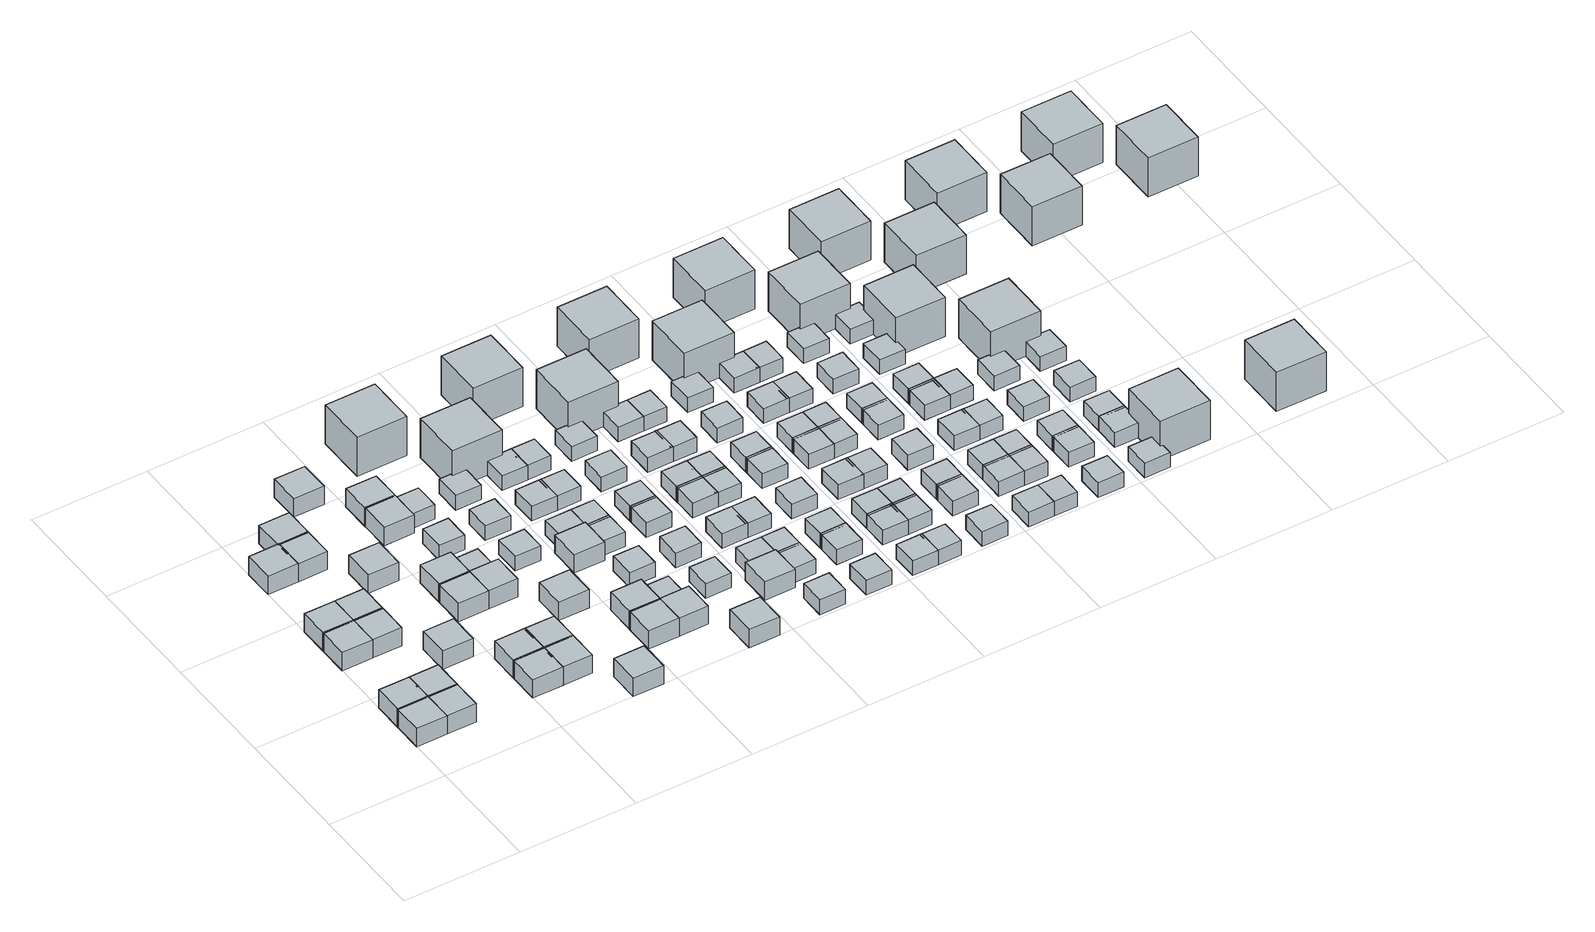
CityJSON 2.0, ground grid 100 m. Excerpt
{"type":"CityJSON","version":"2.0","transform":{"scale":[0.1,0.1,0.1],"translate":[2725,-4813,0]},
"CityObjects":{
"object1":{"type":"GenericCityObject","geometry":[{"type":"Solid","lod":"1","boundaries":[[[[0,1,2,3]],[[4,5,1,0]],[[5,6,2,1]],[[6,7,3,2]],[[7,4,0,3]],[[7,6,5,4]]]]}]},
"object2":{"type":"GenericCityObject","geometry":[{"type":"Solid","lod":"1","boundaries":[[[[8,9,10,11]],[[12,13,9,8]],[[13,14,10,9]],[[14,15,11,10]],[[15,12,8,11]],[[15,14,13,12]]]]}]},
"object3":{"type":"GenericCityObject","geometry":[{"type":"Solid","lod":"1","boundaries":[[[[16,17,18,19]],[[20,21,17,16]],[[21,22,18,17]],[[22,23,19,18]],[[23,20,16,19]],[[23,22,21,20]]]]}]},
"object4":{"type":"GenericCityObject","geometry":[{"type":"Solid","lod":"1","boundaries":[[[[24,25,26,27]],[[28,29,25,24]],[[29,30,26,25]],[[30,31,27,26]],[[31,28,24,27]],[[31,30,29,28]]]]}]},
"object5":{"type":"GenericCityObject","geometry":[{"type":"Solid","lod":"1","boundaries":[[[[32,33,34,35]],[[36,37,33,32]],[[37,38,34,33]],[[38,39,35,34]],[[39,36,32,35]],[[39,38,37,36]]]]}]},
"object6":{"type":"GenericCityObject","geometry":[{"type":"Solid","lod":"1","boundaries":[[[[40,41,42,43]],[[44,45,41,40]],[[45,46,42,41]],[[46,47,43,42]],[[47,44,40,43]],[[47,46,45,44]]]]}]},
"object7":{"type":"GenericCityObject","geometry":[{"type":"Solid","lod":"1","boundaries":[[[[48,49,50,51]],[[52,53,49,48]],[[53,54,50,49]],[[54,55,51,50]],[[55,52,48,51]],[[55,54,53,52]]]]}]},
"object8":{"type":"GenericCityObject","geometry":[{"type":"Solid","lod":"1","boundaries":[[[[56,57,58,59]],[[60,61,57,56]],[[61,62,58,57]],[[62,63,59,58]],[[63,60,56,59]],[[63,62,61,60]]]]}]},
"object9":{"type":"GenericCityObject","geometry":[{"type":"Solid","lod":"1","boundaries":[[[[64,65,66,67]],[[68,69,65,64]],[[69,70,66,65]],[[70,71,67,66]],[[71,68,64,67]],[[71,70,69,68]]]]}]},
"object10":{"type":"GenericCityObject","geometry":[{"type":"Solid","lod":"1","boundaries":[[[[72,73,74,75]],[[76,77,73,72]],[[77,78,74,73]],[[78,79,75,74]],[[79,76,72,75]],[[79,78,77,76]]]]}]},
"object11":{"type":"GenericCityObject","geometry":[{"type":"Solid","lod":"1","boundaries":[[[[80,81,82,83]],[[84,85,81,80]],[[85,86,82,81]],[[86,87,83,82]],[[87,84,80,83]],[[87,86,85,84]]]]}]},
"object12":{"type":"GenericCityObject","geometry":[{"type":"Solid","lod":"1","boundaries":[[[[88,89,90,91]],[[92,93,89,88]],[[93,94,90,89]],[[94,95,91,90]],[[95,92,88,91]],[[95,94,93,92]]]]}]},
"object13":{"type":"GenericCityObject","geometry":[{"type":"Solid","lod":"1","boundaries":[[[[96,97,98,99]],[[100,101,97,96]],[[101,102,98,97]],[[102,103,99,98]],[[103,100,96,99]],[[103,102,101,100]]]]}]},
"object14":{"type":"GenericCityObject","geometry":[{"type":"Solid","lod":"1","boundaries":[[[[104,105,106,107]],[[108,109,105,104]],[[109,110,106,105]],[[110,111,107,106]],[[111,108,104,107]],[[111,110,109,108]]]]}]},
"object15":{"type":"GenericCityObject","geometry":[{"type":"Solid","lod":"1","boundaries":[[[[112,113,114,115]],[[116,117,113,112]],[[117,118,114,113]],[[118,119,115,114]],[[119,116,112,115]],[[119,118,117,116]]]]}]},
"object16":{"type":"GenericCityObject","geometry":[{"type":"Solid","lod":"1","boundaries":[[[[120,121,122,123]],[[124,125,121,120]],[[125,126,122,121]],[[126,127,123,122]],[[127,124,120,123]],[[127,126,125,124]]]]}]},
"object17":{"type":"GenericCityObject","geometry":[{"type":"Solid","lod":"1","boundaries":[[[[128,129,130,131]],[[132,133,129,128]],[[133,134,130,129]],[[134,135,131,130]],[[135,132,128,131]],[[135,134,133,132]]]]}]},
"object18":{"type":"GenericCityObject","geometry":[{"type":"Solid","lod":"1","boundaries":[[[[136,137,138,139]],[[140,141,137,136]],[[141,142,138,137]],[[142,143,139,138]],[[143,140,136,139]],[[143,142,141,140]]]]}]},
"object19":{"type":"GenericCityObject","geometry":[{"type":"Solid","lod":"1","boundaries":[[[[144,145,146,147]],[[148,149,145,144]],[[149,150,146,145]],[[150,151,147,146]],[[151,148,144,147]],[[151,150,149,148]]]]}]},
"object20":{"type":"GenericCityObject","geometry":[{"type":"Solid","lod":"1","boundaries":[[[[152,153,154,155]],[[156,157,153,152]],[[157,158,154,153]],[[158,159,155,154]],[[159,156,152,155]],[[159,158,157,156]]]]}]},
"object21":{"type":"GenericCityObject","geometry":[{"type":"Solid","lod":"1","boundaries":[[[[160,161,162,163]],[[164,165,161,160]],[[165,166,162,161]],[[166,167,163,162]],[[167,164,160,163]],[[167,166,165,164]]]]}]},
"object22":{"type":"GenericCityObject","geometry":[{"type":"Solid","lod":"1","boundaries":[[[[168,169,170,171]],[[172,173,169,168]],[[173,174,170,169]],[[174,175,171,170]],[[175,172,168,171]],[[175,174,173,172]]]]}]},
"object23":{"type":"GenericCityObject","geometry":[{"type":"Solid","lod":"1","boundaries":[[[[176,177,178,179]],[[180,181,177,176]],[[181,182,178,177]],[[182,183,179,178]],[[183,180,176,179]],[[183,182,181,180]]]]}]},
"object24":{"type":"GenericCityObject","geometry":[{"type":"Solid","lod":"1","boundaries":[[[[184,185,186,187]],[[188,189,185,184]],[[189,190,186,185]],[[190,191,187,186]],[[191,188,184,187]],[[191,190,189,188]]]]}]},
"object25":{"type":"GenericCityObject","geometry":[{"type":"Solid","lod":"1","boundaries":[[[[192,193,194,195]],[[196,197,193,192]],[[197,198,194,193]],[[198,199,195,194]],[[199,196,192,195]],[[199,198,197,196]]]]}]},
"object26":{"type":"GenericCityObject","geometry":[{"type":"Solid","lod":"1","boundaries":[[[[200,201,202,203]],[[204,205,201,200]],[[205,206,202,201]],[[206,207,203,202]],[[207,204,200,203]],[[207,206,205,204]]]]}]},
"object27":{"type":"GenericCityObject","geometry":[{"type":"Solid","lod":"1","boundaries":[[[[208,209,210,211]],[[212,213,209,208]],[[213,214,210,209]],[[214,215,211,210]],[[215,212,208,211]],[[215,214,213,212]]]]}]},
"object28":{"type":"GenericCityObject","geometry":[{"type":"Solid","lod":"1","boundaries":[[[[216,217,218,219]],[[220,221,217,216]],[[221,222,218,217]],[[222,223,219,218]],[[223,220,216,219]],[[223,222,221,220]]]]}]},
"object29":{"type":"GenericCityObject","geometry":[{"type":"Solid","lod":"1","boundaries":[[[[224,225,226,227]],[[228,229,225,224]],[[229,230,226,225]],[[230,231,227,226]],[[231,228,224,227]],[[231,230,229,228]]]]}]},
"object30":{"type":"GenericCityObject","geometry":[{"type":"Solid","lod":"1","boundaries":[[[[232,233,234,235]],[[236,237,233,232]],[[237,238,234,233]],[[238,239,235,234]],[[239,236,232,235]],[[239,238,237,236]]]]}]},
"object31":{"type":"GenericCityObject","geometry":[{"type":"Solid","lod":"1","boundaries":[[[[240,241,242,243]],[[244,245,241,240]],[[245,246,242,241]],[[246,247,243,242]],[[247,244,240,243]],[[247,246,245,244]]]]}]},
"object32":{"type":"GenericCityObject","geometry":[{"type":"Solid","lod":"1","boundaries":[[[[248,249,250,251]],[[252,253,249,248]],[[253,254,250,249]],[[254,255,251,250]],[[255,252,248,251]],[[255,254,253,252]]]]}]},
"object33":{"type":"GenericCityObject","geometry":[{"type":"Solid","lod":"1","boundaries":[[[[256,257,258,259]],[[260,261,257,256]],[[261,262,258,257]],[[262,263,259,258]],[[263,260,256,259]],[[263,262,261,260]]]]}]},
"object34":{"type":"GenericCityObject","geometry":[{"type":"Solid","lod":"1","boundaries":[[[[264,265,266,267]],[[268,269,265,264]],[[269,270,266,265]],[[270,271,267,266]],[[271,268,264,267]],[[271,270,269,268]]]]}]},
"object35":{"type":"GenericCityObject","geometry":[{"type":"Solid","lod":"1","boundaries":[[[[272,273,274,275]],[[276,277,273,272]],[[277,278,274,273]],[[278,279,275,274]],[[279,276,272,275]],[[279,278,277,276]]]]}]},
"object36":{"type":"GenericCityObject","geometry":[{"type":"Solid","lod":"1","boundaries":[[[[280,281,282,283]],[[284,285,281,280]],[[285,286,282,281]],[[286,287,283,282]],[[287,284,280,283]],[[287,286,285,284]]]]}]},
"object37":{"type":"GenericCityObject","geometry":[{"type":"Solid","lod":"1","boundaries":[[[[288,289,290,291]],[[292,293,289,288]],[[293,294,290,289]],[[294,295,291,290]],[[295,292,288,291]],[[295,294,293,292]]]]}]},
"object38":{"type":"GenericCityObject","geometry":[{"type":"Solid","lod":"1","boundaries":[[[[296,297,298,299]],[[300,301,297,296]],[[301,302,298,297]],[[302,303,299,298]],[[303,300,296,299]],[[303,302,301,300]]]]}]},
"object39":{"type":"GenericCityObject","geometry":[{"type":"Solid","lod":"1","boundaries":[[[[304,305,306,307]],[[308,309,305,304]],[[309,310,306,305]],[[310,311,307,306]],[[311,308,304,307]],[[311,310,309,308]]]]}]},
"object40":{"type":"GenericCityObject","geometry":[{"type":"Solid","lod":"1","boundaries":[[[[312,313,314,315]],[[316,317,313,312]],[[317,318,314,313]],[[318,319,315,314]],[[319,316,312,315]],[[319,318,317,316]]]]}]},
"object41":{"type":"GenericCityObject","geometry":[{"type":"Solid","lod":"1","boundaries":[[[[320,321,322,323]],[[324,325,321,320]],[[325,326,322,321]],[[326,327,323,322]],[[327,324,320,323]],[[327,326,325,324]]]]}]},
"object42":{"type":"GenericCityObject","geometry":[{"type":"Solid","lod":"1","boundaries":[[[[328,329,330,331]],[[332,333,329,328]],[[333,334,330,329]],[[334,335,331,330]],[[335,332,328,331]],[[335,334,333,332]]]]}]},
"object43":{"type":"GenericCityObject","geometry":[{"type":"Solid","lod":"1","boundaries":[[[[336,337,338,339]],[[340,341,337,336]],[[341,342,338,337]],[[342,343,339,338]],[[343,340,336,339]],[[343,342,341,340]]]]}]},
"object44":{"type":"GenericCityObject","geometry":[{"type":"Solid","lod":"1","boundaries":[[[[344,345,346,347]],[[348,349,345,344]],[[349,350,346,345]],[[350,351,347,346]],[[351,348,344,347]],[[351,350,349,348]]]]}]},
"object45":{"type":"GenericCityObject","geometry":[{"type":"Solid","lod":"1","boundaries":[[[[352,353,354,355]],[[356,357,353,352]],[[357,358,354,353]],[[358,359,355,354]],[[359,356,352,355]],[[359,358,357,356]]]]}]},
"object46":{"type":"GenericCityObject","geometry":[{"type":"Solid","lod":"1","boundaries":[[[[360,361,362,363]],[[364,365,361,360]],[[365,366,362,361]],[[366,367,363,362]],[[367,364,360,363]],[[367,366,365,364]]]]}]},
"object47":{"type":"GenericCityObject","geometry":[{"type":"Solid","lod":"1","boundaries":[[[[368,369,370,371]],[[372,373,369,368]],[[373,374,370,369]],[[374,375,371,370]],[[375,372,368,371]],[[375,374,373,372]]]]}]},
"object48":{"type":"GenericCityObject","geometry":[{"type":"Solid","lod":"1","boundaries":[[[[376,377,378,379]],[[380,381,377,376]],[[381,382,378,377]],[[382,383,379,378]],[[383,380,376,379]],[[383,382,381,380]]]]}]},
"object49":{"type":"GenericCityObject","geometry":[{"type":"Solid","lod":"1","boundaries":[[[[384,385,386,387]],[[388,389,385,384]],[[389,390,386,385]],[[390,391,387,386]],[[391,388,384,387]],[[391,390,389,388]]]]}]},
"object50":{"type":"GenericCityObject","geometry":[{"type":"Solid","lod":"1","boundaries":[[[[392,393,394,395]],[[396,397,393,392]],[[397,398,394,393]],[[398,399,395,394]],[[399,396,392,395]],[[399,398,397,396]]]]}]},
"object51":{"type":"GenericCityObject","geometry":[{"type":"Solid","lod":"1","boundaries":[[[[400,401,402,403]],[[404,405,401,400]],[[405,406,402,401]],[[406,407,403,402]],[[407,404,400,403]],[[407,406,405,404]]]]}]},
"object52":{"type":"GenericCityObject","geometry":[{"type":"Solid","lod":"1","boundaries":[[[[408,409,410,411]],[[412,413,409,408]],[[413,414,410,409]],[[414,415,411,410]],[[415,412,408,411]],[[415,414,413,412]]]]}]},
"object53":{"type":"GenericCityObject","geometry":[{"type":"Solid","lod":"1","boundaries":[[[[416,417,418,419]],[[420,421,417,416]],[[421,422,418,417]],[[422,423,419,418]],[[423,420,416,419]],[[423,422,421,420]]]]}]},
"object54":{"type":"GenericCityObject","geometry":[{"type":"Solid","lod":"1","boundaries":[[[[424,425,426,427]],[[428,429,425,424]],[[429,430,426,425]],[[430,431,427,426]],[[431,428,424,427]],[[431,430,429,428]]]]}]},
"object55":{"type":"GenericCityObject","geometry":[{"type":"Solid","lod":"1","boundaries":[[[[432,433,434,435]],[[436,437,433,432]],[[437,438,434,433]],[[438,439,435,434]],[[439,436,432,435]],[[439,438,437,436]]]]}]},
"object56":{"type":"GenericCityObject","geometry":[{"type":"Solid","lod":"1","boundaries":[[[[440,441,442,443]],[[444,445,441,440]],[[445,446,442,441]],[[446,447,443,442]],[[447,444,440,443]],[[447,446,445,444]]]]}]},
"object57":{"type":"GenericCityObject","geometry":[{"type":"Solid","lod":"1","boundaries":[[[[448,449,450,451]],[[452,453,449,448]],[[453,454,450,449]],[[454,455,451,450]],[[455,452,448,451]],[[455,454,453,452]]]]}]},
"object58":{"type":"GenericCityObject","geometry":[{"type":"Solid","lod":"1","boundaries":[[[[456,457,458,459]],[[460,461,457,456]],[[461,462,458,457]],[[462,463,459,458]],[[463,460,456,459]],[[463,462,461,460]]]]}]},
"object59":{"type":"GenericCityObject","geometry":[{"type":"Solid","lod":"1","boundaries":[[[[464,465,466,467]],[[468,469,465,464]],[[469,470,466,465]],[[470,471,467,466]],[[471,468,464,467]],[[471,470,469,468]]]]}]},
"object60":{"type":"GenericCityObject","geometry":[{"type":"Solid","lod":"1","boundaries":[[[[472,473,474,475]],[[476,477,473,472]],[[477,478,474,473]],[[478,479,475,474]],[[479,476,472,475]],[[479,478,477,476]]]]}]},
"object61":{"type":"GenericCityObject","geometry":[{"type":"Solid","lod":"1","boundaries":[[[[480,481,482,483]],[[484,485,481,480]],[[485,486,482,481]],[[486,487,483,482]],[[487,484,480,483]],[[487,486,485,484]]]]}]},
"object62":{"type":"GenericCityObject","geometry":[{"type":"Solid","lod":"1","boundaries":[[[[488,489,490,491]],[[492,493,489,488]],[[493,494,490,489]],[[494,495,491,490]],[[495,492,488,491]],[[495,494,493,492]]]]}]},
"object63":{"type":"GenericCityObject","geometry":[{"type":"Solid","lod":"1","boundaries":[[[[496,497,498,499]],[[500,501,497,496]],[[501,502,498,497]],[[502,503,499,498]],[[503,500,496,499]],[[503,502,501,500]]]]}]},
"object64":{"type":"GenericCityObject","geometry":[{"type":"Solid","lod":"1","boundaries":[[[[504,505,506,507]],[[508,509,505,504]],[[509,510,506,505]],[[510,511,507,506]],[[511,508,504,507]],[[511,510,509,508]]]]}]},
"object65":{"type":"GenericCityObject","geometry":[{"type":"Solid","lod":"1","boundaries":[[[[512,513,514,515]],[[516,517,513,512]],[[517,518,514,513]],[[518,519,515,514]],[[519,516,512,515]],[[519,518,517,516]]]]}]},
"object66":{"type":"GenericCityObject","geometry":[{"type":"Solid","lod":"1","boundaries":[[[[520,521,522,523]],[[524,525,521,520]],[[525,526,522,521]],[[526,527,523,522]],[[527,524,520,523]],[[527,526,525,524]]]]}]},
"object67":{"type":"GenericCityObject","geometry":[{"type":"Solid","lod":"1","boundaries":[[[[528,529,530,531]],[[532,533,529,528]],[[533,534,530,529]],[[534,535,531,530]],[[535,532,528,531]],[[535,534,533,532]]]]}]},
"object68":{"type":"GenericCityObject","geometry":[{"type":"Solid","lod":"1","boundaries":[[[[536,537,538,539]],[[540,541,537,536]],[[541,542,538,537]],[[542,543,539,538]],[[543,540,536,539]],[[543,542,541,540]]]]}]},
"object69":{"type":"GenericCityObject","geometry":[{"type":"Solid","lod":"1","boundaries":[[[[544,545,546,547]],[[548,549,545,544]],[[549,550,546,545]],[[550,551,547,546]],[[551,548,544,547]],[[551,550,549,548]]]]}]},
"object70":{"type":"GenericCityObject","geometry":[{"type":"Solid","lod":"1","boundaries":[[[[552,553,554,555]],[[556,557,553,552]],[[557,558,554,553]],[[558,559,555,554]],[[559,556,552,555]],[[559,558,557,556]]]]}]},
"object71":{"type":"GenericCityObject","geometry":[{"type":"Solid","lod":"1","boundaries":[[[[560,561,562,563]],[[564,565,561,560]],[[565,566,562,561]],[[566,567,563,562]],[[567,564,560,563]],[[567,566,565,564]]]]}]},
"object72":{"type":"GenericCityObject","geometry":[{"type":"Solid","lod":"1","boundaries":[[[[568,569,570,571]],[[572,573,569,568]],[[573,574,570,569]],[[574,575,571,570]],[[575,572,568,571]],[[575,574,573,572]]]]}]},
"object73":{"type":"GenericCityObject","geometry":[{"type":"Solid","lod":"1","boundaries":[[[[576,577,578,579]],[[580,581,577,576]],[[581,582,578,577]],[[582,583,579,578]],[[583,580,576,579]],[[583,582,581,580]]]]}]},
"object74":{"type":"GenericCityObject","geometry":[{"type":"Solid","lod":"1","boundaries":[[[[584,585,586,587]],[[588,589,585,584]],[[589,590,586,585]],[[590,591,587,586]],[[591,588,584,587]],[[591,590,589,588]]]]}]},
"object75":{"type":"GenericCityObject","geometry":[{"type":"Solid","lod":"1","boundaries":[[[[592,593,594,595]],[[596,597,593,592]],[[597,598,594,593]],[[598,599,595,594]],[[599,596,592,595]],[[599,598,597,596]]]]}]},
"object76":{"type":"GenericCityObject","geometry":[{"type":"Solid","lod":"1","boundaries":[[[[600,601,602,603]],[[604,605,601,600]],[[605,606,602,601]],[[606,607,603,602]],[[607,604,600,603]],[[607,606,605,604]]]]}]},
"object77":{"type":"GenericCityObject","geometry":[{"type":"Solid","lod":"1","boundaries":[[[[608,609,610,611]],[[612,613,609,608]],[[613,614,610,609]],[[614,615,611,610]],[[615,612,608,611]],[[615,614,613,612]]]]}]},
"object78":{"type":"GenericCityObject","geometry":[{"type":"Solid","lod":"1","boundaries":[[[[616,617,618,619]],[[620,621,617,616]],[[621,622,618,617]],[[622,623,619,618]],[[623,620,616,619]],[[623,622,621,620]]]]}]},
"object79":{"type":"GenericCityObject","geometry":[{"type":"Solid","lod":"1","boundaries":[[[[624,625,626,627]],[[628,629,625,624]],[[629,630,626,625]],[[630,631,627,626]],[[631,628,624,627]],[[631,630,629,628]]]]}]},
"object80":{"type":"GenericCityObject","geometry":[{"type":"Solid","lod":"1","boundaries":[[[[632,633,634,635]],[[636,637,633,632]],[[637,638,634,633]],[[638,639,635,634]],[[639,636,632,635]],[[639,638,637,636]]]]}]},
"object81":{"type":"GenericCityObject","geometry":[{"type":"Solid","lod":"1","boundaries":[[[[640,641,642,643]],[[644,645,641,640]],[[645,646,642,641]],[[646,647,643,642]],[[647,644,640,643]],[[647,646,645,644]]]]}]},
"object82":{"type":"GenericCityObject","geometry":[{"type":"Solid","lod":"1","boundaries":[[[[648,649,650,651]],[[652,653,649,648]],[[653,654,650,649]],[[654,655,651,650]],[[655,652,648,651]],[[655,654,653,652]]]]}]},
"object83":{"type":"GenericCityObject","geometry":[{"type":"Solid","lod":"1","boundaries":[[[[656,657,658,659]],[[660,661,657,656]],[[661,662,658,657]],[[662,663,659,658]],[[663,660,656,659]],[[663,662,661,660]]]]}]},
"object84":{"type":"GenericCityObject","geometry":[{"type":"Solid","lod":"1","boundaries":[[[[664,665,666,667]],[[668,669,665,664]],[[669,670,666,665]],[[670,671,667,666]],[[671,668,664,667]],[[671,670,669,668]]]]}]},
"object85":{"type":"GenericCityObject","geometry":[{"type":"Solid","lod":"1","boundaries":[[[[672,673,674,675]],[[676,677,673,672]],[[677,678,674,673]],[[678,679,675,674]],[[679,676,672,675]],[[679,678,677,676]]]]}]},
"object86":{"type":"GenericCityObject","geometry":[{"type":"Solid","lod":"1","boundaries":[[[[680,681,682,683]],[[684,685,681,680]],[[685,686,682,681]],[[686,687,683,682]],[[687,684,680,683]],[[687,686,685,684]]]]}]},
"object87":{"type":"GenericCityObject","geometry":[{"type":"Solid","lod":"1","boundaries":[[[[688,689,690,691]],[[692,693,689,688]],[[693,694,690,689]],[[694,695,691,690]],[[695,692,688,691]],[[695,694,693,692]]]]}]},
"object88":{"type":"GenericCityObject","geometry":[{"type":"Solid","lod":"1","boundaries":[[[[696,697,698,699]],[[700,701,697,696]],[[701,702,698,697]],[[702,703,699,698]],[[703,700,696,699]],[[703,702,701,700]]]]}]},
"object89":{"type":"GenericCityObject","geometry":[{"type":"Solid","lod":"1","boundaries":[[[[704,705,706,707]],[[708,709,705,704]],[[709,710,706,705]],[[710,711,707,706]],[[711,708,704,707]],[[711,710,709,708]]]]}]},
"object90":{"type":"GenericCityObject","geometry":[{"type":"Solid","lod":"1","boundaries":[[[[712,713,714,715]],[[716,717,713,712]],[[717,718,714,713]],[[718,719,715,714]],[[719,716,712,715]],[[719,718,717,716]]]]}]},
"object91":{"type":"GenericCityObject","geometry":[{"type":"Solid","lod":"1","boundaries":[[[[720,721,722,723]],[[724,725,721,720]],[[725,726,722,721]],[[726,727,723,722]],[[727,724,720,723]],[[727,726,725,724]]]]}]},
"object92":{"type":"GenericCityObject","geometry":[{"type":"Solid","lod":"1","boundaries":[[[[728,729,730,731]],[[732,733,729,728]],[[733,734,730,729]],[[734,735,731,730]],[[735,732,728,731]],[[735,734,733,732]]]]}]},
"object93":{"type":"GenericCityObject","geometry":[{"type":"Solid","lod":"1","boundaries":[[[[736,737,738,739]],[[740,741,737,736]],[[741,742,738,737]],[[742,743,739,738]],[[743,740,736,739]],[[743,742,741,740]]]]}]},
"object94":{"type":"GenericCityObject","geometry":[{"type":"Solid","lod":"1","boundaries":[[[[744,745,746,747]],[[748,749,745,744]],[[749,750,746,745]],[[750,751,747,746]],[[751,748,744,747]],[[751,750,749,748]]]]}]},
"object95":{"type":"GenericCityObject","geometry":[{"type":"Solid","lod":"1","boundaries":[[[[752,753,754,755]],[[756,757,753,752]],[[757,758,754,753]],[[758,759,755,754]],[[759,756,752,755]],[[759,758,757,756]]]]}]},
"object96":{"type":"GenericCityObject","geometry":[{"type":"Solid","lod":"1","boundaries":[[[[760,761,762,763]],[[764,765,761,760]],[[765,766,762,761]],[[766,767,763,762]],[[767,764,760,763]],[[767,766,765,764]]]]}]},
"object97":{"type":"GenericCityObject","geometry":[{"type":"Solid","lod":"1","boundaries":[[[[768,769,770,771]],[[772,773,769,768]],[[773,774,770,769]],[[774,775,771,770]],[[775,772,768,771]],[[775,774,773,772]]]]}]},
"object98":{"type":"GenericCityObject","geometry":[{"type":"Solid","lod":"1","boundaries":[[[[776,777,778,779]],[[780,781,777,776]],[[781,782,778,777]],[[782,783,779,778]],[[783,780,776,779]],[[783,782,781,780]]]]}]},
"object99":{"type":"GenericCityObject","geometry":[{"type":"Solid","lod":"1","boundaries":[[[[784,785,786,787]],[[788,789,785,784]],[[789,790,786,785]],[[790,791,787,786]],[[791,788,784,787]],[[791,790,789,788]]]]}]},
"object100":{"type":"GenericCityObject","geometry":[{"type":"Solid","lod":"1","boundaries":[[[[792,793,794,795]],[[796,797,793,792]],[[797,798,794,793]],[[798,799,795,794]],[[799,796,792,795]],[[799,798,797,796]]]]}]},
"object101":{"type":"GenericCityObject","geometry":[{"type":"Solid","lod":"1","boundaries":[[[[800,801,802,803]],[[804,805,801,800]],[[805,806,802,801]],[[806,807,803,802]],[[807,804,800,803]],[[807,806,805,804]]]]}]},
"object102":{"type":"GenericCityObject","geometry":[{"type":"Solid","lod":"1","boundaries":[[[[808,809,810,811]],[[812,813,809,808]],[[813,814,810,809]],[[814,815,811,810]],[[815,812,808,811]],[[815,814,813,812]]]]}]},
"object103":{"type":"GenericCityObject","geometry":[{"type":"Solid","lod":"1","boundaries":[[[[816,817,818,819]],[[820,821,817,816]],[[821,822,818,817]],[[822,823,819,818]],[[823,820,816,819]],[[823,822,821,820]]]]}]},
"object104":{"type":"GenericCityObject","geometry":[{"type":"Solid","lod":"1","boundaries":[[[[824,825,826,827]],[[828,829,825,824]],[[829,830,826,825]],[[830,831,827,826]],[[831,828,824,827]],[[831,830,829,828]]]]}]},
"object105":{"type":"GenericCityObject","geometry":[{"type":"Solid","lod":"1","boundaries":[[[[832,833,834,835]],[[836,837,833,832]],[[837,838,834,833]],[[838,839,835,834]],[[839,836,832,835]],[[839,838,837,836]]]]}]},
"object106":{"type":"GenericCityObject","geometry":[{"type":"Solid","lod":"1","boundaries":[[[[840,841,842,843]],[[844,845,841,840]],[[845,846,842,841]],[[846,847,843,842]],[[847,844,840,843]],[[847,846,845,844]]]]}]},
"object107":{"type":"GenericCityObject","geometry":[{"type":"Solid","lod":"1","boundaries":[[[[848,849,850,851]],[[852,853,849,848]],[[853,854,850,849]],[[854,855,851,850]],[[855,852,848,851]],[[855,854,853,852]]]]}]},
"object108":{"type":"GenericCityObject","geometry":[{"type":"Solid","lod":"1","boundaries":[[[[856,857,858,859]],[[860,861,857,856]],[[861,862,858,857]],[[862,863,859,858]],[[863,860,856,859]],[[863,862,861,860]]]]}]},
"object109":{"type":"GenericCityObject","geometry":[{"type":"Solid","lod":"1","boundaries":[[[[864,865,866,867]],[[868,869,865,864]],[[869,870,866,865]],[[870,871,867,866]],[[871,868,864,867]],[[871,870,869,868]]]]}]},
"object110":{"type":"GenericCityObject","geometry":[{"type":"Solid","lod":"1","boundaries":[[[[872,873,874,875]],[[876,877,873,872]],[[877,878,874,873]],[[878,879,875,874]],[[879,876,872,875]],[[879,878,877,876]]]]}]},
"object111":{"type":"GenericCityObject","geometry":[{"type":"Solid","lod":"1","boundaries":[[[[880,881,882,883]],[[884,885,881,880]],[[885,886,882,881]],[[886,887,883,882]],[[887,884,880,883]],[[887,886,885,884]]]]}]},
"object112":{"type":"GenericCityObject","geometry":[{"type":"Solid","lod":"1","boundaries":[[[[888,889,890,891]],[[892,893,889,888]],[[893,894,890,889]],[[894,895,891,890]],[[895,892,888,891]],[[895,894,893,892]]]]}]},
"object113":{"type":"GenericCityObject","geometry":[{"type":"Solid","lod":"1","boundaries":[[[[896,897,898,899]],[[900,901,897,896]],[[901,902,898,897]],[[902,903,899,898]],[[903,900,896,899]],[[903,902,901,900]]]]}]},
"object114":{"type":"GenericCityObject","geometry":[{"type":"Solid","lod":"1","boundaries":[[[[904,905,906,907]],[[908,909,905,904]],[[909,910,906,905]],[[910,911,907,906]],[[911,908,904,907]],[[911,910,909,908]]]]}]},
"object115":{"type":"GenericCityObject","geometry":[{"type":"Solid","lod":"1","boundaries":[[[[912,913,914,915]],[[916,917,913,912]],[[917,918,914,913]],[[918,919,915,914]],[[919,916,912,915]],[[919,918,917,916]]]]}]},
"object116":{"type":"GenericCityObject","geometry":[{"type":"Solid","lod":"1","boundaries":[[[[920,921,922,923]],[[924,925,921,920]],[[925,926,922,921]],[[926,927,923,922]],[[927,924,920,923]],[[927,926,925,924]]]]}]},
"object117":{"type":"GenericCityObject","geometry":[{"type":"Solid","lod":"1","boundaries":[[[[928,929,930,931]],[[932,933,929,928]],[[933,934,930,929]],[[934,935,931,930]],[[935,932,928,931]],[[935,934,933,932]]]]}]},
"object118":{"type":"GenericCityObject","geometry":[{"type":"Solid","lod":"1","boundaries":[[[[936,937,938,939]],[[940,941,937,936]],[[941,942,938,937]],[[942,943,939,938]],[[943,940,936,939]],[[943,942,941,940]]]]}]},
"object119":{"type":"GenericCityObject","geometry":[{"type":"Solid","lod":"1","boundaries":[[[[944,945,946,947]],[[948,949,945,944]],[[949,950,946,945]],[[950,951,947,946]],[[951,948,944,947]],[[951,950,949,948]]]]}]},
"object120":{"type":"GenericCityObject","geometry":[{"type":"Solid","lod":"1","boundaries":[[[[952,953,954,955]],[[956,957,953,952]],[[957,958,954,953]],[[958,959,955,954]],[[959,956,952,955]],[[959,958,957,956]]]]}]},
"object121":{"type":"GenericCityObject","geometry":[{"type":"Solid","lod":"1","boundaries":[[[[960,961,962,963]],[[964,965,961,960]],[[965,966,962,961]],[[966,967,963,962]],[[967,964,960,963]],[[967,966,965,964]]]]}]},
"object122":{"type":"GenericCityObject","geometry":[{"type":"Solid","lod":"1","boundaries":[[[[968,969,970,971]],[[972,973,969,968]],[[973,974,970,969]],[[974,975,971,970]],[[975,972,968,971]],[[975,974,973,972]]]]}]},
"object123":{"type":"GenericCityObject","geometry":[{"type":"Solid","lod":"1","boundaries":[[[[976,977,978,979]],[[980,981,977,976]],[[981,982,978,977]],[[982,983,979,978]],[[983,980,976,979]],[[983,982,981,980]]]]}]},
"object124":{"type":"GenericCityObject","geometry":[{"type":"Solid","lod":"1","boundaries":[[[[984,985,986,987]],[[988,989,985,984]],[[989,990,986,985]],[[990,991,987,986]],[[991,988,984,987]],[[991,990,989,988]]]]}]},
"object125":{"type":"GenericCityObject","geometry":[{"type":"Solid","lod":"1","boundaries":[[[[992,993,994,995]],[[996,997,993,992]],[[997,998,994,993]],[[998,999,995,994]],[[999,996,992,995]],[[999,998,997,996]]]]}]},
"object126":{"type":"GenericCityObject","geometry":[{"type":"Solid","lod":"1","boundaries":[[[[1000,1001,1002,1003]],[[1004,1005,1001,1000]],[[1005,1006,1002,1001]],[[1006,1007,1003,1002]],[[1007,1004,1000,1003]],[[1007,1006,1005,1004]]]]}]},
"object127":{"type":"GenericCityObject","geometry":[{"type":"Solid","lod":"1","boundaries":[[[[1008,1009,1010,1011]],[[1012,1013,1009,1008]],[[1013,1014,1010,1009]],[[1014,1015,1011,1010]],[[1015,1012,1008,1011]],[[1015,1014,1013,1012]]]]}]},
"object128":{"type":"GenericCityObject","geometry":[{"type":"Solid","lod":"1","boundaries":[[[[1016,1017,1018,1019]],[[1020,1021,1017,1016]],[[1021,1022,1018,1017]],[[1022,1023,1019,1018]],[[1023,1020,1016,1019]],[[1023,1022,1021,1020]]]]}]},
"object129":{"type":"GenericCityObject","geometry":[{"type":"Solid","lod":"1","boundaries":[[[[1024,1025,1026,1027]],[[1028,1029,1025,1024]],[[1029,1030,1026,1025]],[[1030,1031,1027,1026]],[[1031,1028,1024,1027]],[[1031,1030,1029,1028]]]]}]},
"object130":{"type":"GenericCityObject","geometry":[{"type":"Solid","lod":"1","boundaries":[[[[1032,1033,1034,1035]],[[1036,1037,1033,1032]],[[1037,1038,1034,1033]],[[1038,1039,1035,1034]],[[1039,1036,1032,1035]],[[1039,1038,1037,1036]]]]}]},
"object131":{"type":"GenericCityObject","geometry":[{"type":"Solid","lod":"1","boundaries":[[[[1040,1041,1042,1043]],[[1044,1045,1041,1040]],[[1045,1046,1042,1041]],[[1046,1047,1043,1042]],[[1047,1044,1040,1043]],[[1047,1046,1045,1044]]]]}]},
"object132":{"type":"GenericCityObject","geometry":[{"type":"Solid","lod":"1","boundaries":[[[[1048,1049,1050,1051]],[[1052,1053,1049,1048]],[[1053,1054,1050,1049]],[[1054,1055,1051,1050]],[[1055,1052,1048,1051]],[[1055,1054,1053,1052]]]]}]},
"object133":{"type":"GenericCityObject","geometry":[{"type":"Solid","lod":"1","boundaries":[[[[1056,1057,1058,1059]],[[1060,1061,1057,1056]],[[1061,1062,1058,1057]],[[1062,1063,1059,1058]],[[1063,1060,1056,1059]],[[1063,1062,1061,1060]]]]}]},
"object134":{"type":"GenericCityObject","geometry":[{"type":"Solid","lod":"1","boundaries":[[[[1064,1065,1066,1067]],[[1068,1069,1065,1064]],[[1069,1070,1066,1065]],[[1070,1071,1067,1066]],[[1071,1068,1064,1067]],[[1071,1070,1069,1068]]]]}]},
"object135":{"type":"GenericCityObject","geometry":[{"type":"Solid","lod":"1","boundaries":[[[[1072,1073,1074,1075]],[[1076,1077,1073,1072]],[[1077,1078,1074,1073]],[[1078,1079,1075,1074]],[[1079,1076,1072,1075]],[[1079,1078,1077,1076]]]]}]},
"object136":{"type":"GenericCityObject","geometry":[{"type":"Solid","lod":"1","boundaries":[[[[1080,1081,1082,1083]],[[1084,1085,1081,1080]],[[1085,1086,1082,1081]],[[1086,1087,1083,1082]],[[1087,1084,1080,1083]],[[1087,1086,1085,1084]]]]}]},
"object137":{"type":"GenericCityObject","geometry":[{"type":"Solid","lod":"1","boundaries":[[[[1088,1089,1090,1091]],[[1092,1093,1089,1088]],[[1093,1094,1090,1089]],[[1094,1095,1091,1090]],[[1095,1092,1088,1091]],[[1095,1094,1093,1092]]]]}]},
"object138":{"type":"GenericCityObject","geometry":[{"type":"Solid","lod":"1","boundaries":[[[[1096,1097,1098,1099]],[[1100,1101,1097,1096]],[[1101,1102,1098,1097]],[[1102,1103,1099,1098]],[[1103,1100,1096,1099]],[[1103,1102,1101,1100]]]]}]},
"object139":{"type":"GenericCityObject","geometry":[{"type":"Solid","lod":"1","boundaries":[[[[1104,1105,1106,1107]],[[1108,1109,1105,1104]],[[1109,1110,1106,1105]],[[1110,1111,1107,1106]],[[1111,1108,1104,1107]],[[1111,1110,1109,1108]]]]}]}
},
"vertices":[
[0,380,0],[262,380,0],[262,642,0],[0,642,0],[0,380,175],[262,380,175],[262,642,175],[0,642,175],
[0,630,0],[262,630,0],[262,892,0],[0,892,0],[0,630,175],[262,630,175],[262,892,175],[0,892,175],
[250,380,0],[512,380,0],[512,642,0],[250,642,0],[250,380,175],[512,380,175],[512,642,175],[250,642,175],
[0,1380,0],[262,1380,0],[262,1642,0],[0,1642,0],[0,1380,175],[262,1380,175],[262,1642,175],[0,1642,175],
[250,630,0],[512,630,0],[512,892,0],[250,892,0],[250,630,175],[512,630,175],[512,892,175],[250,892,175],
[0,1630,0],[262,1630,0],[262,1892,0],[0,1892,0],[0,1630,175],[262,1630,175],[262,1892,175],[0,1892,175],
[250,1380,0],[512,1380,0],[512,1642,0],[250,1642,0],[250,1380,175],[512,1380,175],[512,1642,175],[250,1642,175],
[0,2380,0],[262,2380,0],[262,2642,0],[0,2642,0],[0,2380,175],[262,2380,175],[262,2642,175],[0,2642,175],
[250,1630,0],[512,1630,0],[512,1892,0],[250,1892,0],[250,1630,175],[512,1630,175],[512,1892,175],[250,1892,175],
[620,1000,0],[882,1000,0],[882,1262,0],[620,1262,0],[620,1000,175],[882,1000,175],[882,1262,175],[620,1262,175],
[250,2380,0],[512,2380,0],[512,2642,0],[250,2642,0],[250,2380,175],[512,2380,175],[512,2642,175],[250,2642,175],
[250,2630,0],[512,2630,0],[512,2892,0],[250,2892,0],[250,2630,175],[512,2630,175],[512,2892,175],[250,2892,175],
[1000,380,0],[1262,380,0],[1262,642,0],[1000,642,0],[1000,380,175],[1262,380,175],[1262,642,175],[1000,642,175],
[1000,630,0],[1262,630,0],[1262,892,0],[1000,892,0],[1000,630,175],[1262,630,175],[1262,892,175],[1000,892,175],
[620,2000,0],[882,2000,0],[882,2262,0],[620,2262,0],[620,2000,175],[882,2000,175],[882,2262,175],[620,2262,175],
[1250,380,0],[1512,380,0],[1512,642,0],[1250,642,0],[1250,380,175],[1512,380,175],[1512,642,175],[1250,642,175],
[1000,1380,0],[1262,1380,0],[1262,1642,0],[1000,1642,0],[1000,1380,175],[1262,1380,175],[1262,1642,175],[1000,1642,175],
[1250,630,0],[1512,630,0],[1512,892,0],[1250,892,0],[1250,630,175],[1512,630,175],[1512,892,175],[1250,892,175],
[1000,1630,0],[1262,1630,0],[1262,1892,0],[1000,1892,0],[1000,1630,175],[1262,1630,175],[1262,1892,175],[1000,1892,175],
[620,3000,0],[882,3000,0],[882,3262,0],[620,3262,0],[620,3000,175],[882,3000,175],[882,3262,175],[620,3262,175],
[1620,0,0],[1882,0,0],[1882,262,0],[1620,262,0],[1620,0,175],[1882,0,175],[1882,262,175],[1620,262,175],
[1250,1380,0],[1512,1380,0],[1512,1642,0],[1250,1642,0],[1250,1380,175],[1512,1380,175],[1512,1642,175],[1250,1642,175],
[1250,1630,0],[1470,1630,0],[1470,1850,0],[1250,1850,0],[1250,1630,140],[1470,1630,140],[1470,1850,140],[1250,1850,140],
[1000,2380,0],[1262,2380,0],[1262,2642,0],[1000,2642,0],[1000,2380,175],[1262,2380,175],[1262,2642,175],[1000,2642,175],
[1000,2630,0],[1262,2630,0],[1262,2892,0],[1000,2892,0],[1000,2630,175],[1262,2630,175],[1262,2892,175],[1000,2892,175],
[1250,2030,0],[1470,2030,0],[1470,2250,0],[1250,2250,0],[1250,2030,140],[1470,2030,140],[1470,2250,140],[1250,2250,140],
[1620,1000,0],[1882,1000,0],[1882,1262,0],[1620,1262,0],[1620,1000,175],[1882,1000,175],[1882,1262,175],[1620,1262,175],
[1250,2430,0],[1470,2430,0],[1470,2650,0],[1250,2650,0],[1250,2430,140],[1470,2430,140],[1470,2650,140],[1250,2650,140],
[1650,1630,0],[1870,1630,0],[1870,1850,0],[1650,1850,0],[1650,1630,140],[1870,1630,140],[1870,1850,140],[1650,1850,140],
[2000,380,0],[2262,380,0],[2262,642,0],[2000,642,0],[2000,380,175],[2262,380,175],[2262,642,175],[2000,642,175],
[2000,630,0],[2262,630,0],[2262,892,0],[2000,892,0],[2000,630,175],[2262,630,175],[2262,892,175],[2000,892,175],
[1650,2030,0],[1870,2030,0],[1870,2250,0],[1650,2250,0],[1650,2030,140],[1870,2030,140],[1870,2250,140],[1650,2250,140],
[1250,3130,0],[1679,3130,0],[1679,3559,0],[1250,3559,0],[1250,3130,375],[1679,3130,375],[1679,3559,375],[1250,3559,375],
[1650,2430,0],[1870,2430,0],[1870,2650,0],[1650,2650,0],[1650,2430,140],[1870,2430,140],[1870,2650,140],[1650,2650,140],
[2250,380,0],[2512,380,0],[2512,642,0],[2250,642,0],[2250,380,175],[2512,380,175],[2512,642,175],[2250,642,175],
[2250,630,0],[2470,630,0],[2470,850,0],[2250,850,0],[2250,630,140],[2470,630,140],[2470,850,140],[2250,850,140],
[2000,1380,0],[2262,1380,0],[2262,1642,0],[2000,1642,0],[2000,1380,175],[2262,1380,175],[2262,1642,175],[2000,1642,175],
[2050,1630,0],[2270,1630,0],[2270,1850,0],[2050,1850,0],[2050,1630,140],[2270,1630,140],[2270,1850,140],[2050,1850,140],
[2250,1030,0],[2470,1030,0],[2470,1250,0],[2250,1250,0],[2250,1030,140],[2470,1030,140],[2470,1250,140],[2250,1250,140],
[2620,0,0],[2882,0,0],[2882,262,0],[2620,262,0],[2620,0,175],[2882,0,175],[2882,262,175],[2620,262,175],
[2050,2030,0],[2270,2030,0],[2270,2250,0],[2050,2250,0],[2050,2030,140],[2270,2030,140],[2270,2250,140],[2050,2250,140],
[1750,2630,0],[2179,2630,0],[2179,3059,0],[1750,3059,0],[1750,2630,375],[2179,2630,375],[2179,3059,375],[1750,3059,375],
[2250,1430,0],[2470,1430,0],[2470,1650,0],[2250,1650,0],[2250,1430,140],[2470,1430,140],[2470,1650,140],[2250,1650,140],
[2250,1630,0],[2470,1630,0],[2470,1850,0],[2250,1850,0],[2250,1630,140],[2470,1630,140],[2470,1850,140],[2250,1850,140],
[2050,2430,0],[2270,2430,0],[2270,2650,0],[2050,2650,0],[2050,2430,140],[2270,2430,140],[2270,2650,140],[2050,2650,140],
[2650,630,0],[2870,630,0],[2870,850,0],[2650,850,0],[2650,630,140],[2870,630,140],[2870,850,140],[2650,850,140],
[2250,2030,0],[2470,2030,0],[2470,2250,0],[2250,2250,0],[2250,2030,140],[2470,2030,140],[2470,2250,140],[2250,2250,140],
[2650,1030,0],[2870,1030,0],[2870,1250,0],[2650,1250,0],[2650,1030,140],[2870,1030,140],[2870,1250,140],[2650,1250,140],
[2250,2430,0],[2470,2430,0],[2470,2650,0],[2250,2650,0],[2250,2430,140],[2470,2430,140],[2470,2650,140],[2250,2650,140],
[2650,1430,0],[2870,1430,0],[2870,1650,0],[2650,1650,0],[2650,1430,140],[2870,1430,140],[2870,1650,140],[2650,1650,140],
[2650,1630,0],[2870,1630,0],[2870,1850,0],[2650,1850,0],[2650,1630,140],[2870,1630,140],[2870,1850,140],[2650,1850,140],
[3000,380,0],[3262,380,0],[3262,642,0],[3000,642,0],[3000,380,175],[3262,380,175],[3262,642,175],[3000,642,175],
[3050,630,0],[3270,630,0],[3270,850,0],[3050,850,0],[3050,630,140],[3270,630,140],[3270,850,140],[3050,850,140],
[3250,30,0],[3470,30,0],[3470,250,0],[3250,250,0],[3250,30,140],[3470,30,140],[3470,250,140],[3250,250,140],
[2650,2030,0],[2870,2030,0],[2870,2250,0],[2650,2250,0],[2650,2030,140],[2870,2030,140],[2870,2250,140],[2650,2250,140],
[2250,3130,0],[2679,3130,0],[2679,3559,0],[2250,3559,0],[2250,3130,375],[2679,3130,375],[2679,3559,375],[2250,3559,375],
[3050,1030,0],[3270,1030,0],[3270,1250,0],[3050,1250,0],[3050,1030,140],[3270,1030,140],[3270,1250,140],[3050,1250,140],
[3250,430,0],[3470,430,0],[3470,650,0],[3250,650,0],[3250,430,140],[3470,430,140],[3470,650,140],[3250,650,140],
[2650,2430,0],[2870,2430,0],[2870,2650,0],[2650,2650,0],[2650,2430,140],[2870,2430,140],[2870,2650,140],[2650,2650,140],
[3250,630,0],[3470,630,0],[3470,850,0],[3250,850,0],[3250,630,140],[3470,630,140],[3470,850,140],[3250,850,140],
[3050,1430,0],[3270,1430,0],[3270,1650,0],[3050,1650,0],[3050,1430,140],[3270,1430,140],[3270,1650,140],[3050,1650,140],
[3050,1630,0],[3270,1630,0],[3270,1850,0],[3050,1850,0],[3050,1630,140],[3270,1630,140],[3270,1850,140],[3050,1850,140],
[3250,1030,0],[3470,1030,0],[3470,1250,0],[3250,1250,0],[3250,1030,140],[3470,1030,140],[3470,1250,140],[3250,1250,140],
[3650,30,0],[3870,30,0],[3870,250,0],[3650,250,0],[3650,30,140],[3870,30,140],[3870,250,140],[3650,250,140],
[3050,2030,0],[3270,2030,0],[3270,2250,0],[3050,2250,0],[3050,2030,140],[3270,2030,140],[3270,2250,140],[3050,2250,140],
[2750,2630,0],[3179,2630,0],[3179,3059,0],[2750,3059,0],[2750,2630,375],[3179,2630,375],[3179,3059,375],[2750,3059,375],
[3250,1430,0],[3470,1430,0],[3470,1650,0],[3250,1650,0],[3250,1430,140],[3470,1430,140],[3470,1650,140],[3250,1650,140],
[3250,1630,0],[3470,1630,0],[3470,1850,0],[3250,1850,0],[3250,1630,140],[3470,1630,140],[3470,1850,140],[3250,1850,140],
[3650,430,0],[3870,430,0],[3870,650,0],[3650,650,0],[3650,430,140],[3870,430,140],[3870,650,140],[3650,650,140],
[3050,2430,0],[3270,2430,0],[3270,2650,0],[3050,2650,0],[3050,2430,140],[3270,2430,140],[3270,2650,140],[3050,2650,140],
[3650,630,0],[3870,630,0],[3870,850,0],[3650,850,0],[3650,630,140],[3870,630,140],[3870,850,140],[3650,850,140],
[3250,2030,0],[3470,2030,0],[3470,2250,0],[3250,2250,0],[3250,2030,140],[3470,2030,140],[3470,2250,140],[3250,2250,140],
[3650,1030,0],[3870,1030,0],[3870,1250,0],[3650,1250,0],[3650,1030,140],[3870,1030,140],[3870,1250,140],[3650,1250,140],
[3250,2430,0],[3470,2430,0],[3470,2650,0],[3250,2650,0],[3250,2430,140],[3470,2430,140],[3470,2650,140],[3250,2650,140],
[4050,30,0],[4270,30,0],[4270,250,0],[4050,250,0],[4050,30,140],[4270,30,140],[4270,250,140],[4050,250,140],
[3650,1430,0],[3870,1430,0],[3870,1650,0],[3650,1650,0],[3650,1430,140],[3870,1430,140],[3870,1650,140],[3650,1650,140],
[3650,1630,0],[3870,1630,0],[3870,1850,0],[3650,1850,0],[3650,1630,140],[3870,1630,140],[3870,1850,140],[3650,1850,140],
[4050,430,0],[4270,430,0],[4270,650,0],[4050,650,0],[4050,430,140],[4270,430,140],[4270,650,140],[4050,650,140],
[4050,630,0],[4270,630,0],[4270,850,0],[4050,850,0],[4050,630,140],[4270,630,140],[4270,850,140],[4050,850,140],
[4250,30,0],[4470,30,0],[4470,250,0],[4250,250,0],[4250,30,140],[4470,30,140],[4470,250,140],[4250,250,140],
[3650,2030,0],[3870,2030,0],[3870,2250,0],[3650,2250,0],[3650,2030,140],[3870,2030,140],[3870,2250,140],[3650,2250,140],
[3250,3130,0],[3679,3130,0],[3679,3559,0],[3250,3559,0],[3250,3130,375],[3679,3130,375],[3679,3559,375],[3250,3559,375],
[4050,1030,0],[4270,1030,0],[4270,1250,0],[4050,1250,0],[4050,1030,140],[4270,1030,140],[4270,1250,140],[4050,1250,140],
[4250,430,0],[4470,430,0],[4470,650,0],[4250,650,0],[4250,430,140],[4470,430,140],[4470,650,140],[4250,650,140],
[3650,2430,0],[3870,2430,0],[3870,2650,0],[3650,2650,0],[3650,2430,140],[3870,2430,140],[3870,2650,140],[3650,2650,140],
[4250,630,0],[4470,630,0],[4470,850,0],[4250,850,0],[4250,630,140],[4470,630,140],[4470,850,140],[4250,850,140],
[4050,1430,0],[4270,1430,0],[4270,1650,0],[4050,1650,0],[4050,1430,140],[4270,1430,140],[4270,1650,140],[4050,1650,140],
[4050,1630,0],[4270,1630,0],[4270,1850,0],[4050,1850,0],[4050,1630,140],[4270,1630,140],[4270,1850,140],[4050,1850,140],
[4250,1030,0],[4470,1030,0],[4470,1250,0],[4250,1250,0],[4250,1030,140],[4470,1030,140],[4470,1250,140],[4250,1250,140],
[4650,30,0],[4870,30,0],[4870,250,0],[4650,250,0],[4650,30,140],[4870,30,140],[4870,250,140],[4650,250,140],
[4050,2030,0],[4270,2030,0],[4270,2250,0],[4050,2250,0],[4050,2030,140],[4270,2030,140],[4270,2250,140],[4050,2250,140],
[3750,2630,0],[4179,2630,0],[4179,3059,0],[3750,3059,0],[3750,2630,375],[4179,2630,375],[4179,3059,375],[3750,3059,375],
[4250,1430,0],[4470,1430,0],[4470,1650,0],[4250,1650,0],[4250,1430,140],[4470,1430,140],[4470,1650,140],[4250,1650,140],
[4250,1630,0],[4470,1630,0],[4470,1850,0],[4250,1850,0],[4250,1630,140],[4470,1630,140],[4470,1850,140],[4250,1850,140],
[4650,430,0],[4870,430,0],[4870,650,0],[4650,650,0],[4650,430,140],[4870,430,140],[4870,650,140],[4650,650,140],
[4050,2430,0],[4270,2430,0],[4270,2650,0],[4050,2650,0],[4050,2430,140],[4270,2430,140],[4270,2650,140],[4050,2650,140],
[4650,630,0],[4870,630,0],[4870,850,0],[4650,850,0],[4650,630,140],[4870,630,140],[4870,850,140],[4650,850,140],
[4250,2030,0],[4470,2030,0],[4470,2250,0],[4250,2250,0],[4250,2030,140],[4470,2030,140],[4470,2250,140],[4250,2250,140],
[4650,1030,0],[4870,1030,0],[4870,1250,0],[4650,1250,0],[4650,1030,140],[4870,1030,140],[4870,1250,140],[4650,1250,140],
[4250,2430,0],[4470,2430,0],[4470,2650,0],[4250,2650,0],[4250,2430,140],[4470,2430,140],[4470,2650,140],[4250,2650,140],
[5050,30,0],[5270,30,0],[5270,250,0],[5050,250,0],[5050,30,140],[5270,30,140],[5270,250,140],[5050,250,140],
[4650,1430,0],[4870,1430,0],[4870,1650,0],[4650,1650,0],[4650,1430,140],[4870,1430,140],[4870,1650,140],[4650,1650,140],
[4650,1630,0],[4870,1630,0],[4870,1850,0],[4650,1850,0],[4650,1630,140],[4870,1630,140],[4870,1850,140],[4650,1850,140],
[5050,430,0],[5270,430,0],[5270,650,0],[5050,650,0],[5050,430,140],[5270,430,140],[5270,650,140],[5050,650,140],
[5050,630,0],[5270,630,0],[5270,850,0],[5050,850,0],[5050,630,140],[5270,630,140],[5270,850,140],[5050,850,140],
[5250,30,0],[5470,30,0],[5470,250,0],[5250,250,0],[5250,30,140],[5470,30,140],[5470,250,140],[5250,250,140],
[4650,2030,0],[4870,2030,0],[4870,2250,0],[4650,2250,0],[4650,2030,140],[4870,2030,140],[4870,2250,140],[4650,2250,140],
[4250,3130,0],[4679,3130,0],[4679,3559,0],[4250,3559,0],[4250,3130,375],[4679,3130,375],[4679,3559,375],[4250,3559,375],
[5050,1030,0],[5270,1030,0],[5270,1250,0],[5050,1250,0],[5050,1030,140],[5270,1030,140],[5270,1250,140],[5050,1250,140],
[5250,430,0],[5470,430,0],[5470,650,0],[5250,650,0],[5250,430,140],[5470,430,140],[5470,650,140],[5250,650,140],
[4650,2430,0],[4870,2430,0],[4870,2650,0],[4650,2650,0],[4650,2430,140],[4870,2430,140],[4870,2650,140],[4650,2650,140],
[5250,630,0],[5470,630,0],[5470,850,0],[5250,850,0],[5250,630,140],[5470,630,140],[5470,850,140],[5250,850,140],
[5050,1430,0],[5270,1430,0],[5270,1650,0],[5050,1650,0],[5050,1430,140],[5270,1430,140],[5270,1650,140],[5050,1650,140],
[5050,1630,0],[5270,1630,0],[5270,1850,0],[5050,1850,0],[5050,1630,140],[5270,1630,140],[5270,1850,140],[5050,1850,140],
[5250,1030,0],[5470,1030,0],[5470,1250,0],[5250,1250,0],[5250,1030,140],[5470,1030,140],[5470,1250,140],[5250,1250,140],
[5650,30,0],[5870,30,0],[5870,250,0],[5650,250,0],[5650,30,140],[5870,30,140],[5870,250,140],[5650,250,140],
[5050,2030,0],[5270,2030,0],[5270,2250,0],[5050,2250,0],[5050,2030,140],[5270,2030,140],[5270,2250,140],[5050,2250,140],
[4750,2630,0],[5179,2630,0],[5179,3059,0],[4750,3059,0],[4750,2630,375],[5179,2630,375],[5179,3059,375],[4750,3059,375],
[5250,1430,0],[5470,1430,0],[5470,1650,0],[5250,1650,0],[5250,1430,140],[5470,1430,140],[5470,1650,140],[5250,1650,140],
[5650,430,0],[5870,430,0],[5870,650,0],[5650,650,0],[5650,430,140],[5870,430,140],[5870,650,140],[5650,650,140],
[5050,2430,0],[5270,2430,0],[5270,2650,0],[5050,2650,0],[5050,2430,140],[5270,2430,140],[5270,2650,140],[5050,2650,140],
[5650,630,0],[5870,630,0],[5870,850,0],[5650,850,0],[5650,630,140],[5870,630,140],[5870,850,140],[5650,850,140],
[5650,1030,0],[5870,1030,0],[5870,1250,0],[5650,1250,0],[5650,1030,140],[5870,1030,140],[5870,1250,140],[5650,1250,140],
[5250,2130,0],[5679,2130,0],[5679,2559,0],[5250,2559,0],[5250,2130,375],[5679,2130,375],[5679,2559,375],[5250,2559,375],
[6050,30,0],[6270,30,0],[6270,250,0],[6050,250,0],[6050,30,140],[6270,30,140],[6270,250,140],[6050,250,140],
[5650,1430,0],[5870,1430,0],[5870,1650,0],[5650,1650,0],[5650,1430,140],[5870,1430,140],[5870,1650,140],[5650,1650,140],
[6050,430,0],[6270,430,0],[6270,650,0],[6050,650,0],[6050,430,140],[6270,430,140],[6270,650,140],[6050,650,140],
[6050,630,0],[6270,630,0],[6270,850,0],[6050,850,0],[6050,630,140],[6270,630,140],[6270,850,140],[6050,850,140],
[5250,3130,0],[5679,3130,0],[5679,3559,0],[5250,3559,0],[5250,3130,375],[5679,3130,375],[5679,3559,375],[5250,3559,375],
[6050,1030,0],[6270,1030,0],[6270,1250,0],[6050,1250,0],[6050,1030,140],[6270,1030,140],[6270,1250,140],[6050,1250,140],
[5750,1630,0],[6179,1630,0],[6179,2059,0],[5750,2059,0],[5750,1630,375],[6179,1630,375],[6179,2059,375],[5750,2059,375],
[6250,130,0],[6679,130,0],[6679,559,0],[6250,559,0],[6250,130,375],[6679,130,375],[6679,559,375],[6250,559,375],
[6050,1430,0],[6270,1430,0],[6270,1650,0],[6050,1650,0],[6050,1430,140],[6270,1430,140],[6270,1650,140],[6050,1650,140],
[5750,2630,0],[6179,2630,0],[6179,3059,0],[5750,3059,0],[5750,2630,375],[6179,2630,375],[6179,3059,375],[5750,3059,375],
[6250,3130,0],[6679,3130,0],[6679,3559,0],[6250,3559,0],[6250,3130,375],[6679,3130,375],[6679,3559,375],[6250,3559,375],
[7250,130,0],[7679,130,0],[7679,559,0],[7250,559,0],[7250,130,375],[7679,130,375],[7679,559,375],[7250,559,375],
[6750,2630,0],[7179,2630,0],[7179,3059,0],[6750,3059,0],[6750,2630,375],[7179,2630,375],[7179,3059,375],[6750,3059,375],
[7250,3130,0],[7679,3130,0],[7679,3559,0],[7250,3559,0],[7250,3130,375],[7679,3130,375],[7679,3559,375],[7250,3559,375],
[7750,2630,0],[8179,2630,0],[8179,3059,0],[7750,3059,0],[7750,2630,375],[8179,2630,375],[8179,3059,375],[7750,3059,375]
]}
